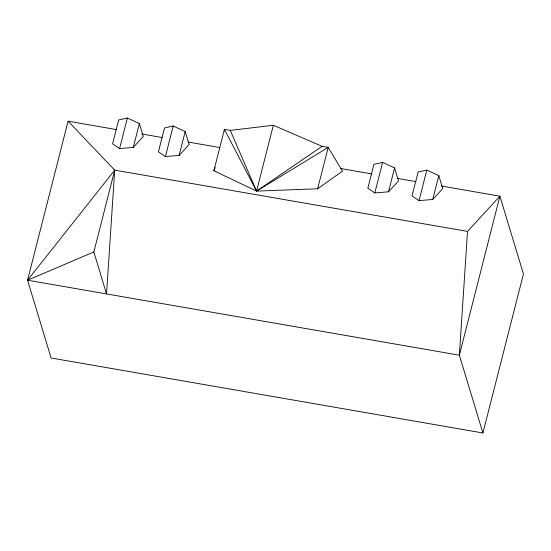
<?xml version="1.0" encoding="UTF-8"?>
<svg xmlns="http://www.w3.org/2000/svg" width="551" height="551" viewBox="0 0 551 551"><rect width="100%" height="100%" fill="white"/><g stroke="black" fill="none" stroke-linecap="round" stroke-linejoin="round"><path stroke-width="0.83" d="M482.91 432.983L459.362 355.202L499.895 196.184L467.53 231.406L114.711 170.135L106.543 293.924L93.842 251.979L114.711 170.135L68.09 121.192L27.55 280.211L51.105 357.985L482.91 432.983L523.45 273.964L499.895 196.184L441.406 186.024M467.53 231.406L459.362 355.202L27.55 280.211L114.711 170.135M224.264 131.048L224.429 129.368L230.277 130.387L273.358 125.27L322.073 146.332L328.189 147.392L342.481 171.175L317.638 188.766L256.566 191.114L213.878 170.741L224.429 129.368L256.566 191.114L328.189 147.392L317.638 188.766M119.595 148.57L127.384 118.017L139.369 123.548L143.294 136.524L133.287 147.406L119.595 148.57L112.59 143.818L118.679 119.953L127.384 118.017M133.287 147.406L139.369 123.548M165.417 156.58L173.207 126.034L185.191 131.558L189.117 144.541L179.109 155.423L165.417 156.58L158.412 151.828L164.501 127.963L173.207 126.034M179.109 155.423L185.191 131.558M322.073 146.332L256.566 191.114L273.358 125.27M374.818 192.946L382.608 162.4L394.592 167.924L398.518 180.907L388.51 191.789L374.818 192.946L367.813 188.194L373.902 164.336L382.608 162.4M388.51 191.789L394.592 167.924M419.035 200.626L426.825 170.08L438.816 175.604L442.735 188.587L432.728 199.469L419.035 200.626L412.038 195.874L418.119 172.015L426.825 170.08M432.728 199.469L438.816 175.604M213.878 170.741L215.186 167.6M27.55 280.211L93.842 251.979M68.09 121.192L116.378 129.575M141.793 133.989L162.125 137.523M188.387 142.082L219.739 147.53M340.532 168.503L371.897 173.951M397.326 178.366L415.977 181.61M230.277 130.387L256.566 191.114"/></g></svg>
